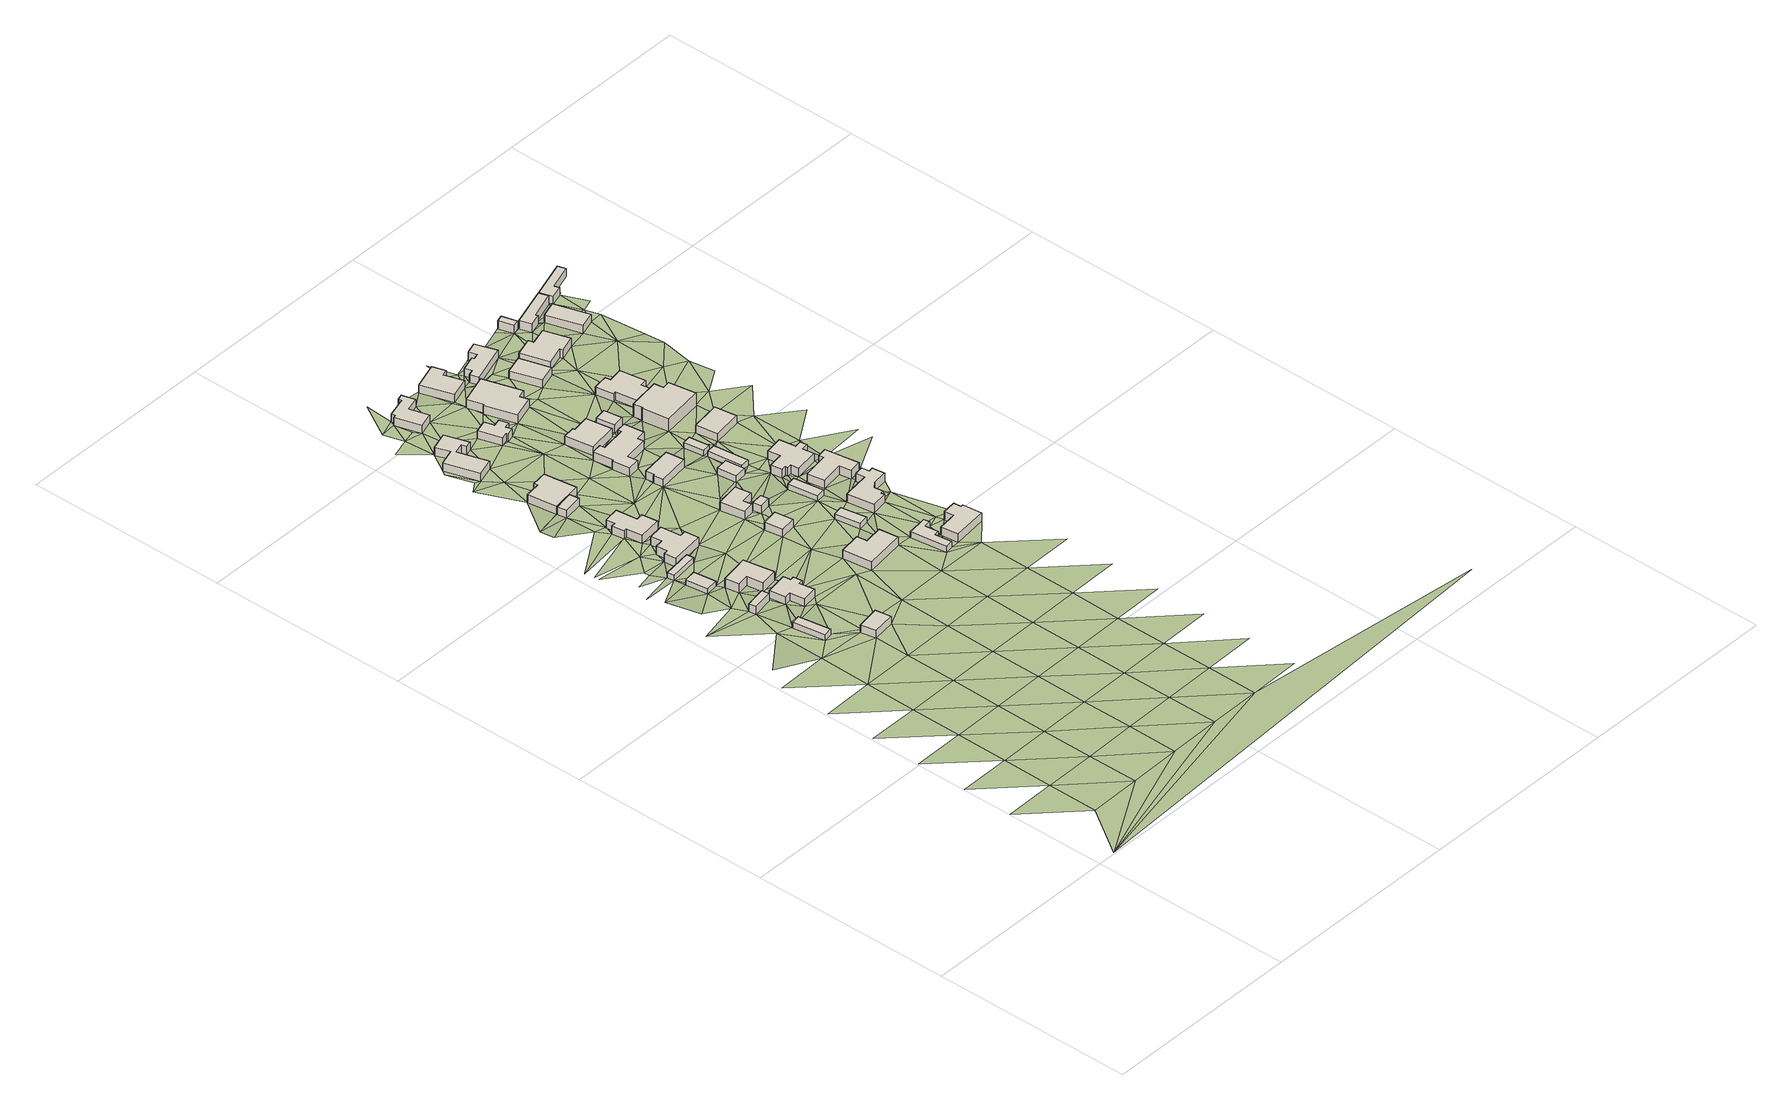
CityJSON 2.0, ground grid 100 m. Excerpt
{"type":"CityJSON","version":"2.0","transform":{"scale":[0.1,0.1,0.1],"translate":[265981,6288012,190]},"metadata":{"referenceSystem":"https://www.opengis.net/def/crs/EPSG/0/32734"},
"CityObjects":{
"building1":{"type":"Building","attributes":{"address":"21 Lavender Crescent Mamre 7347 Cape Town","building":"cabin","building:levels":"1","building_height":2.8,"roof_height":195.83,"ground_height":193.03,"plus_code":"4FRWFFHJ+W7M"},"geometry":[{"type":"Solid","lod":"1","boundaries":[[[[0,1,2,3]],[[1,4,5,2]],[[4,6,7,5]],[[6,0,3,7]],[[3,2,5,7]],[[6,4,1,0]]]]}]},
"building2":{"type":"Building","attributes":{"address":"Lavender Crescent Mamre 7347 Cape Town","building":"garage","building:levels":"1","building_height":4.1,"roof_height":197.37,"ground_height":193.27,"plus_code":"4FRWFFJJ+27F"},"geometry":[{"type":"Solid","lod":"1","boundaries":[[[[8,9,10,11]],[[9,12,13,10]],[[12,14,15,13]],[[14,8,11,15]],[[11,10,13,15]],[[14,12,9,8]]]]}]},
"building3":{"type":"Building","attributes":{"address":"27 Lavender Crescent Mamre 7347 Cape Town","building":"cabin","building:levels":"1","building_height":2.8,"roof_height":196.45,"ground_height":193.65,"plus_code":"4FRWFFJJ+46H"},"geometry":[{"type":"Solid","lod":"1","boundaries":[[[[16,17,18,19]],[[17,20,21,18]],[[20,22,23,21]],[[22,16,19,23]],[[19,18,21,23]],[[22,20,17,16]]]]}]},
"building4":{"type":"Building","attributes":{"address":"19 Lavender Crescent Mamre 7347 Cape Town","building":"house","building:levels":"1","building_height":4.1,"roof_height":197.36,"ground_height":193.26,"plus_code":"4FRWFFHJ+V96"},"geometry":[{"type":"Solid","lod":"1","boundaries":[[[[24,25,26,27]],[[25,28,29,26]],[[28,30,31,29]],[[30,24,27,31]],[[27,26,29,31]],[[30,28,25,24]]]]}]},
"building5":{"type":"Building","attributes":{"address":"Lavender Crescent Mamre 7347 Cape Town","building":"cabin","building:levels":"1","building_height":2.8,"roof_height":196.45,"ground_height":193.65,"plus_code":"4FRWFFJJ+57C"},"geometry":[{"type":"Solid","lod":"1","boundaries":[[[[32,33,34,35]],[[33,36,37,34]],[[36,38,39,37]],[[38,32,35,39]],[[35,34,37,39]],[[38,36,33,32]]]]}]},
"building6":{"type":"Building","attributes":{"address":"23 Lavender Crescent Mamre 7347 Cape Town","building":"house","building:levels":"1","building_height":4.1,"roof_height":197.77,"ground_height":193.67,"plus_code":"4FRWFFJJ+283"},"geometry":[{"type":"Solid","lod":"1","boundaries":[[[[40,41,42,43]],[[41,44,45,42]],[[44,46,47,45]],[[46,48,49,47]],[[48,50,51,49]],[[50,52,53,51]],[[52,54,55,53]],[[54,56,57,55]],[[56,58,59,57]],[[58,40,43,59]],[[43,42,45,47,49,51,53,55,57,59]],[[58,56,54,52,50,48,46,44,41,40]]]]}]},
"building7":{"type":"Building","attributes":{"address":"25 Lavender Crescent Mamre 7347 Cape Town","building":"house","building:levels":"1","building_height":4.1,"roof_height":198.07,"ground_height":193.97,"plus_code":"4FRWFFJJ+38J"},"geometry":[{"type":"Solid","lod":"1","boundaries":[[[[60,61,62,63]],[[61,64,65,62]],[[64,66,67,65]],[[66,68,69,67]],[[68,70,71,69]],[[70,60,63,71]],[[63,62,65,67,69,71]],[[70,68,66,64,61,60]]]]}]},
"building8":{"type":"Building","attributes":{"address":"29 Lavender Crescent Mamre 7347 Cape Town","building":"house","building:levels":"1","building_height":4.1,"roof_height":198.24,"ground_height":194.14,"plus_code":"4FRWFFJJ+67H"},"geometry":[{"type":"Solid","lod":"1","boundaries":[[[[72,73,74,75]],[[73,76,77,74]],[[76,78,79,77]],[[78,80,81,79]],[[80,82,83,81]],[[82,84,85,83]],[[84,86,87,85]],[[86,88,89,87]],[[88,90,91,89]],[[90,72,75,91]],[[75,74,77,79,81,83,85,87,89,91]],[[90,88,86,84,82,80,78,76,73,72]]]]}]},
"building9":{"type":"Building","attributes":{"address":"31 Lavender Crescent Mamre 7347 Cape Town","building":"house","building:levels":"1","building_height":4.1,"roof_height":198.45,"ground_height":194.35,"plus_code":"4FRWFFJJ+77W"},"geometry":[{"type":"Solid","lod":"1","boundaries":[[[[92,93,94,95]],[[93,96,97,94]],[[96,98,99,97]],[[98,100,101,99]],[[100,102,103,101]],[[102,104,105,103]],[[104,106,107,105]],[[106,108,109,107]],[[108,110,111,109]],[[110,92,95,111]],[[95,94,97,99,101,103,105,107,109,111]],[[110,108,106,104,102,100,98,96,93,92]]]]}]},
"building10":{"type":"Building","attributes":{"address":"Lavender Crescent Mamre 7347 Cape Town","building":"yes","building:levels":"1","building_height":4.1,"roof_height":198.56,"ground_height":194.46,"plus_code":"4FRWFFJJ+97R"},"geometry":[{"type":"Solid","lod":"1","boundaries":[[[[112,113,114,115]],[[113,116,117,114]],[[116,118,119,117]],[[118,112,115,119]],[[115,114,117,119]],[[118,116,113,112]]]]}]},
"building11":{"type":"Building","attributes":{"address":"35 Lavender Crescent Mamre 7347 Cape Town","building":"house","building:levels":"1","building_height":4.1,"roof_height":198.56,"ground_height":194.46,"plus_code":"4FRWFFJJ+C7M"},"geometry":[{"type":"Solid","lod":"1","boundaries":[[[[120,121,122,123]],[[121,124,125,122]],[[124,126,127,125]],[[126,128,129,127]],[[128,130,131,129]],[[130,120,123,131]],[[123,122,125,127,129,131]],[[130,128,126,124,121,120]]]]}]},
"building12":{"type":"Building","attributes":{"address":"16 Erica Street Mamre 7347 Cape Town","building":"house","building:levels":"1","building_height":4.1,"roof_height":198.77,"ground_height":194.67,"plus_code":"4FRWFFJJ+H6G"},"geometry":[{"type":"Solid","lod":"1","boundaries":[[[[132,133,134,135]],[[133,136,137,134]],[[136,138,139,137]],[[138,140,141,139]],[[140,142,143,141]],[[142,144,145,143]],[[144,146,147,145]],[[146,148,149,147]],[[148,150,151,149]],[[150,132,135,151]],[[135,134,137,139,141,143,145,147,149,151]],[[150,148,146,144,142,140,138,136,133,132]]]]}]},
"building13":{"type":"Building","attributes":{"address":"26 Lavender Crescent Mamre 7347 Cape Town","building":"yes","building:levels":"1","building_height":4.1,"roof_height":199.03,"ground_height":194.93,"plus_code":"4FRWFFJJ+4FC"},"geometry":[{"type":"Solid","lod":"1","boundaries":[[[[152,153,154,155]],[[153,156,157,154]],[[156,158,159,157]],[[158,152,155,159]],[[155,154,157,159]],[[158,156,153,152]]]]}]},
"building14":{"type":"Building","attributes":{"address":"22 Lavender Crescent Mamre 7347 Cape Town","building":"house","building:levels":"1","building_height":4.1,"roof_height":198.68,"ground_height":194.58,"plus_code":"4FRWFFHJ+XGC"},"geometry":[{"type":"Solid","lod":"1","boundaries":[[[[160,161,162,163]],[[161,164,165,162]],[[164,166,167,165]],[[166,168,169,167]],[[168,170,171,169]],[[170,160,163,171]],[[163,162,165,167,169,171]],[[170,168,166,164,161,160]]]]}]},
"building15":{"type":"Building","attributes":{"address":"45 Khorhamer Street Mamre 7347 Cape Town","building":"house","building:levels":"1","building_height":4.1,"roof_height":199.03,"ground_height":194.93,"plus_code":"4FRWFFJJ+P73"},"geometry":[{"type":"Solid","lod":"1","boundaries":[[[[172,173,174,175]],[[173,176,177,174]],[[176,178,179,177]],[[178,180,181,179]],[[180,182,183,181]],[[182,184,185,183]],[[184,186,187,185]],[[186,188,189,187]],[[188,190,191,189]],[[190,172,175,191]],[[175,174,177,179,181,183,185,187,189,191]],[[190,188,186,184,182,180,178,176,173,172]]]]}]},
"building16":{"type":"Building","attributes":{"address":"28 Lavender Crescent Mamre 7347 Cape Town","building":"house","building:levels":"1","building_height":4.1,"roof_height":199.2,"ground_height":195.1,"plus_code":"4FRWFFJJ+6F2"},"geometry":[{"type":"Solid","lod":"1","boundaries":[[[[192,193,194,195]],[[193,196,197,194]],[[196,198,199,197]],[[198,200,201,199]],[[200,202,203,201]],[[202,192,195,203]],[[195,194,197,199,201,203]],[[202,200,198,196,193,192]]]]}]},
"building17":{"type":"Building","attributes":{"address":"14 Erica Street Mamre 7347 Cape Town","building":"house","building:levels":"1","building_height":4.1,"roof_height":199.12,"ground_height":195.02,"plus_code":"4FRWFFJJ+H8X"},"geometry":[{"type":"Solid","lod":"1","boundaries":[[[[204,205,206,207]],[[205,208,209,206]],[[208,210,211,209]],[[210,212,213,211]],[[212,214,215,213]],[[214,216,217,215]],[[216,218,219,217]],[[218,220,221,219]],[[220,222,223,221]],[[222,204,207,223]],[[207,206,209,211,213,215,217,219,221,223]],[[222,220,218,216,214,212,210,208,205,204]]]]}]},
"building18":{"type":"Building","attributes":{"address":"Lavender Crescent Mamre 7347 Cape Town","building":"garage","building:levels":"1","building_height":4.1,"roof_height":199.03,"ground_height":194.93,"plus_code":"4FRWFFJJ+5FG"},"geometry":[{"type":"Solid","lod":"1","boundaries":[[[[224,225,226,227]],[[225,228,229,226]],[[228,230,231,229]],[[230,224,227,231]],[[227,226,229,231]],[[230,228,225,224]]]]}]},
"building19":{"type":"Building","attributes":{"address":"32 Lavender Crescent Mamre 7347 Cape Town","building":"house","building:levels":"1","building_height":4.1,"roof_height":199.18,"ground_height":195.08,"plus_code":"4FRWFFJJ+8CX"},"geometry":[{"type":"Solid","lod":"1","boundaries":[[[[232,233,234,235]],[[233,236,237,234]],[[236,238,239,237]],[[238,240,241,239]],[[240,242,243,241]],[[242,232,235,243]],[[235,234,237,239,241,243]],[[242,240,238,236,233,232]]]]}]},
"building20":{"type":"Building","attributes":{"building":"cabin","building:levels":"1","building_height":2.8,"roof_height":197.84,"ground_height":195.04,"plus_code":"4FRWFFJJ+3H2"},"geometry":[{"type":"Solid","lod":"1","boundaries":[[[[244,245,246,247]],[[245,248,249,246]],[[248,250,251,249]],[[250,244,247,251]],[[247,246,249,251]],[[250,248,245,244]]]]}]},
"building21":{"type":"Building","attributes":{"address":"34 Lavender Crescent Mamre 7347 Cape Town","building":"house","building:levels":"1","building_height":4.1,"roof_height":199.19,"ground_height":195.09,"plus_code":"4FRWFFJJ+CC9"},"geometry":[{"type":"Solid","lod":"1","boundaries":[[[[252,253,254,255]],[[253,256,257,254]],[[256,258,259,257]],[[258,260,261,259]],[[260,262,263,261]],[[262,264,265,263]],[[264,266,267,265]],[[266,268,269,267]],[[268,270,271,269]],[[270,272,273,271]],[[272,274,275,273]],[[274,276,277,275]],[[276,278,279,277]],[[278,252,255,279]],[[255,254,257,259,261,263,265,267,269,271,273,275,277,279]],[[278,276,274,272,270,268,266,264,262,260,258,256,253,252]]]]}]},
"building22":{"type":"Building","attributes":{"building":"cabin","building:levels":"1","building_height":2.8,"roof_height":197.38,"ground_height":194.58,"plus_code":"4FRWFFHJ+WJJ"},"geometry":[{"type":"Solid","lod":"1","boundaries":[[[[280,281,282,283]],[[281,284,285,282]],[[284,286,287,285]],[[286,288,289,287]],[[288,290,291,289]],[[290,292,293,291]],[[292,294,295,293]],[[294,280,283,295]],[[283,282,285,287,289,291,293,295]],[[294,292,290,288,286,284,281,280]]]]}]},
"building23":{"type":"Building","attributes":{"address":"7 Erica Street Mamre 7347 Cape Town","building":"house","building:levels":"1","building_height":4.1,"roof_height":199.28,"ground_height":195.18,"plus_code":"4FRWFFJJ+FCG"},"geometry":[{"type":"Solid","lod":"1","boundaries":[[[[296,297,298,299]],[[297,300,301,298]],[[300,302,303,301]],[[302,304,305,303]],[[304,306,307,305]],[[306,296,299,307]],[[299,298,301,303,305,307]],[[306,304,302,300,297,296]]]]}]},
"building24":{"type":"Building","attributes":{"building":"cabin","building:levels":"1","building_height":2.8,"roof_height":198.63,"ground_height":195.83,"plus_code":"4FRWFFJJ+7G7"},"geometry":[{"type":"Solid","lod":"1","boundaries":[[[[308,309,310,311]],[[309,312,313,310]],[[312,314,315,313]],[[314,308,311,315]],[[311,310,313,315]],[[314,312,309,308]]]]}]},
"building25":{"type":"Building","attributes":{"address":"43 Khorhamer Street Mamre 7347 Cape Town","building":"house","building:levels":"1","building_height":4.1,"roof_height":199.42,"ground_height":195.32,"plus_code":"4FRWFFJJ+P98"},"geometry":[{"type":"Solid","lod":"1","boundaries":[[[[316,317,318,319]],[[317,320,321,318]],[[320,322,323,321]],[[322,324,325,323]],[[324,326,327,325]],[[326,316,319,327]],[[319,318,321,323,325,327]],[[326,324,322,320,317,316]]]]}]},
"building26":{"type":"Building","attributes":{"building":"cabin","building:levels":"1","building_height":2.8,"roof_height":198.3,"ground_height":195.5,"plus_code":"4FRWFFJJ+4HV"},"geometry":[{"type":"Solid","lod":"1","boundaries":[[[[328,329,330,331]],[[329,332,333,330]],[[332,334,335,333]],[[334,328,331,335]],[[331,330,333,335]],[[334,332,329,328]]]]}]},
"building27":{"type":"Building","attributes":{"address":"Erica Street Mamre 7347 Cape Town","building":"house","building:levels":"1","building_height":4.1,"roof_height":199.52,"ground_height":195.42,"plus_code":"4FRWFFJJ+JCC"},"geometry":[{"type":"Solid","lod":"1","boundaries":[[[[336,337,338,339]],[[337,340,341,338]],[[340,342,343,341]],[[342,344,345,343]],[[344,346,347,345]],[[346,348,349,347]],[[348,350,351,349]],[[350,336,339,351]],[[339,338,341,343,345,347,349,351]],[[350,348,346,344,342,340,337,336]]]]}]},
"building28":{"type":"Building","attributes":{"building":"cabin","building:levels":"1","building_height":2.8,"roof_height":198.48,"ground_height":195.68,"plus_code":"4FRWFFJJ+7GQ"},"geometry":[{"type":"Solid","lod":"1","boundaries":[[[[352,353,354,355]],[[353,356,357,354]],[[356,358,359,357]],[[358,352,355,359]],[[355,354,357,359]],[[358,356,353,352]]]]}]},
"building29":{"type":"Building","attributes":{"address":"18 Lavender Crescent Mamre 7347 Cape Town","building":"house","building:levels":"1","building_height":4.1,"roof_height":198.9,"ground_height":194.8,"plus_code":"4FRWFFHJ+WM7"},"geometry":[{"type":"Solid","lod":"1","boundaries":[[[[360,361,362,363]],[[361,364,365,362]],[[364,366,367,365]],[[366,368,369,367]],[[368,370,371,369]],[[370,372,373,371]],[[372,374,375,373]],[[374,360,363,375]],[[363,362,365,367,369,371,373,375]],[[374,372,370,368,366,364,361,360]]]]}]},
"building30":{"type":"Building","attributes":{"building":"cabin","building:levels":"1","building_height":2.8,"roof_height":198.48,"ground_height":195.68,"plus_code":"4FRWFFJJ+8GP"},"geometry":[{"type":"Solid","lod":"1","boundaries":[[[[376,377,378,379]],[[377,380,381,378]],[[380,382,383,381]],[[382,376,379,383]],[[379,378,381,383]],[[382,380,377,376]]]]}]},
"building31":{"type":"Building","attributes":{"address":"Mamre 7347 Cape Town","building":"garage","building:levels":"1","building_height":4.1,"roof_height":199.28,"ground_height":195.18,"plus_code":"4FRWFFJJ+FFH"},"geometry":[{"type":"Solid","lod":"1","boundaries":[[[[384,385,386,387]],[[385,388,389,386]],[[388,390,391,389]],[[390,384,387,391]],[[387,386,389,391]],[[390,388,385,384]]]]}]},
"building32":{"type":"Building","attributes":{"address":"14 Lavender Crescent Mamre 7347 Cape Town","building":"house","building:levels":"1","building_height":4.1,"roof_height":199.26,"ground_height":195.16,"plus_code":"4FRWFFJJ+3JG"},"geometry":[{"type":"Solid","lod":"1","boundaries":[[[[392,393,394,395]],[[393,396,397,394]],[[396,398,399,397]],[[398,400,401,399]],[[400,402,403,401]],[[402,404,405,403]],[[404,406,407,405]],[[406,408,409,407]],[[408,410,411,409]],[[410,412,413,411]],[[412,414,415,413]],[[414,416,417,415]],[[416,392,395,417]],[[395,394,397,399,401,403,405,407,409,411,413,415,417]],[[416,414,412,410,408,406,404,402,400,398,396,393,392]]]]}]},
"building33":{"type":"Building","attributes":{"address":"10 Lavender Crescent Mamre 7347 Cape Town","building":"house","building:levels":"1","building_height":4.1,"roof_height":199.93,"ground_height":195.83,"plus_code":"4FRWFFJJ+6J6"},"geometry":[{"type":"Solid","lod":"1","boundaries":[[[[418,419,420,421]],[[419,422,423,420]],[[422,424,425,423]],[[424,426,427,425]],[[426,428,429,427]],[[428,430,431,429]],[[430,432,433,431]],[[432,434,435,433]],[[434,436,437,435]],[[436,438,439,437]],[[438,440,441,439]],[[440,442,443,441]],[[442,444,445,443]],[[444,418,421,445]],[[421,420,423,425,427,429,431,433,435,437,439,441,443,445]],[[444,442,440,438,436,434,432,430,428,426,424,422,419,418]]]]}]},
"building34":{"type":"Building","attributes":{"address":"12 Lavender Crescent Mamre 7347 Cape Town","building":"house","building:levels":"1","building_height":4.1,"roof_height":199.89,"ground_height":195.79,"plus_code":"4FRWFFJJ+4JW"},"geometry":[{"type":"Solid","lod":"1","boundaries":[[[[446,447,448,449]],[[447,450,451,448]],[[450,452,453,451]],[[452,454,455,453]],[[454,456,457,455]],[[456,458,459,457]],[[458,460,461,459]],[[460,446,449,461]],[[449,448,451,453,455,457,459,461]],[[460,458,456,454,452,450,447,446]]]]}]},
"building35":{"type":"Building","attributes":{"address":"Khorhamer Street Mamre 7347 Cape Town","building":"yes","building:levels":"1","building_height":4.1,"roof_height":199.83,"ground_height":195.73,"plus_code":"4FRWFFJJ+PF7"},"geometry":[{"type":"Solid","lod":"1","boundaries":[[[[462,463,464,465]],[[463,466,467,464]],[[466,468,469,467]],[[468,470,471,469]],[[470,472,473,471]],[[472,474,475,473]],[[474,476,477,475]],[[476,478,479,477]],[[478,480,481,479]],[[480,462,465,481]],[[465,464,467,469,471,473,475,477,479,481]],[[480,478,476,474,472,470,468,466,463,462]]]]}]},
"building36":{"type":"Building","attributes":{"address":"10 Erica Street Mamre 7347 Cape Town","building":"house","building:levels":"1","building_height":4.1,"roof_height":199.52,"ground_height":195.42,"plus_code":"4FRWFFJJ+JGR"},"geometry":[{"type":"Solid","lod":"1","boundaries":[[[[482,483,484,485]],[[483,486,487,484]],[[486,488,489,487]],[[488,482,485,489]],[[485,484,487,489]],[[488,486,483,482]]]]}]},
"building37":{"type":"Building","attributes":{"building":"house","building:levels":"1","building_height":4.1,"roof_height":199.78,"ground_height":195.68,"plus_code":"4FRWFFJJ+8JR"},"geometry":[{"type":"Solid","lod":"1","boundaries":[[[[490,491,492,493]],[[491,494,495,492]],[[494,496,497,495]],[[496,490,493,497]],[[493,492,495,497]],[[496,494,491,490]]]]}]},
"building38":{"type":"Building","attributes":{"address":"Lavender Crescent Mamre 7347 Cape Town","building":"house","building:levels":"2","building_height":6.9,"roof_height":202.45,"ground_height":195.55,"plus_code":"4FRWFFJJ+CHG"},"geometry":[{"type":"Solid","lod":"1","boundaries":[[[[498,499,500,501]],[[499,502,503,500]],[[502,504,505,503]],[[504,506,507,505]],[[506,508,509,507]],[[508,510,511,509]],[[510,512,513,511]],[[512,498,501,513]],[[501,500,503,505,507,509,511,513]],[[512,510,508,506,504,502,499,498]]]]}]},
"building39":{"type":"Building","attributes":{"building":"house","building:levels":"2","building_height":6.9,"roof_height":202.45,"ground_height":195.55,"plus_code":"4FRWFFJJ+CHG"},"geometry":[{"type":"Solid","lod":"1","boundaries":[[[[498,499,500,501]],[[499,502,503,500]],[[502,504,505,503]],[[504,506,507,505]],[[506,508,509,507]],[[508,510,511,509]],[[510,512,513,511]],[[512,498,501,513]],[[501,500,503,505,507,509,511,513]],[[512,510,508,506,504,502,499,498]]]]}]},
"building40":{"type":"Building","attributes":{"address":"2 Lavender Crescent Mamre 7347 Cape Town","building":"house","building:levels":"1","building_height":4.1,"roof_height":199.75,"ground_height":195.65,"plus_code":"4FRWFFJJ+FHW"},"geometry":[{"type":"Solid","lod":"1","boundaries":[[[[514,515,516,517]],[[515,518,519,516]],[[518,520,521,519]],[[520,522,523,521]],[[522,524,525,523]],[[524,526,527,525]],[[526,528,529,527]],[[528,530,531,529]],[[530,532,533,531]],[[532,514,517,533]],[[517,516,519,521,523,525,527,529,531,533]],[[532,530,528,526,524,522,520,518,515,514]]]]}]},
"building41":{"type":"Building","attributes":{"address":"8 Erica Street Mamre 7347 Cape Town","building":"house","building:levels":"1","building_height":4.1,"roof_height":200.37,"ground_height":196.27,"plus_code":"4FRWFFJJ+MH3"},"geometry":[{"type":"Solid","lod":"1","boundaries":[[[[534,535,536,537]],[[535,538,539,536]],[[538,540,541,539]],[[540,542,543,541]],[[542,544,545,543]],[[544,546,547,545]],[[546,548,549,547]],[[548,534,537,549]],[[537,536,539,541,543,545,547,549]],[[548,546,544,542,540,538,535,534]]]]}]},
"building42":{"type":"Building","attributes":{"address":"Mamre 7347 Cape Town","building":"yes","building:levels":"1","building_height":4.1,"roof_height":200.6,"ground_height":196.5,"plus_code":"4FRWFFJJ+PHP"},"geometry":[{"type":"Solid","lod":"1","boundaries":[[[[550,551,552,553]],[[551,554,555,552]],[[554,556,557,555]],[[556,550,553,557]],[[553,552,555,557]],[[556,554,551,550]]]]}]},
"building43":{"type":"Building","attributes":{"address":"Erica Street Mamre 7347 Cape Town","building":"yes","building:levels":"1","building_height":4.1,"roof_height":200.88,"ground_height":196.78,"plus_code":"4FRWFFJJ+PJH"},"geometry":[{"type":"Solid","lod":"1","boundaries":[[[[558,559,560,561]],[[559,562,563,560]],[[562,564,565,563]],[[564,566,567,565]],[[566,568,569,567]],[[568,558,561,569]],[[561,560,563,565,567,569]],[[568,566,564,562,559,558]]]]}]},
"building44":{"type":"Building","attributes":{"address":"6 Erica Street Mamre 7347 Cape Town","building":"house","building:levels":"1","building_height":4.1,"roof_height":200.88,"ground_height":196.78,"plus_code":"4FRWFFJJ+MMF"},"geometry":[{"type":"Solid","lod":"1","boundaries":[[[[570,571,572,573]],[[571,574,575,572]],[[574,576,577,575]],[[576,570,573,577]],[[573,572,575,577]],[[576,574,571,570]]]]}]},
"building45":{"type":"Building","attributes":{"address":"Erica Street Mamre 7347 Cape Town","building":"yes","building:levels":"1","building_height":4.1,"roof_height":201.03,"ground_height":196.93,"plus_code":"4FRWFFJJ+PPR"},"geometry":[{"type":"Solid","lod":"1","boundaries":[[[[578,579,580,581]],[[579,582,583,580]],[[582,584,585,583]],[[584,586,587,585]],[[586,588,589,587]],[[588,578,581,589]],[[581,580,583,585,587,589]],[[588,586,584,582,579,578]]]]}]},
"terrain1":{"type":"TINRelief","geometry":[{"type":"CompositeSurface","lod":"1","boundaries":[[[590,591,592]],[[592,593,594]],[[595,596,590]],[[590,592,594]],[[597,598,595]],[[593,599,594]],[[600,595,590]],[[601,602,597]],[[600,590,594]],[[603,597,595]],[[604,605,601]],[[603,595,600]],[[601,597,606]],[[593,607,599]],[[608,604,609]],[[600,594,599]],[[603,606,597]],[[610,604,601]],[[609,611,612]],[[600,613,603]],[[606,610,601]],[[600,599,613]],[[30,609,604]],[[614,611,8]],[[606,603,615]],[[593,616,607]],[[0,611,609]],[[604,610,617]],[[618,614,14]],[[614,8,14]],[[615,603,613]],[[617,30,604]],[[619,620,22]],[[611,0,621]],[[0,609,28]],[[611,621,8]],[[606,622,610]],[[22,620,618]],[[28,609,30]],[[613,599,607]],[[22,20,619]],[[622,606,615]],[[623,38,36]],[[619,20,38]],[[28,624,0]],[[36,625,626]],[[54,8,621]],[[618,14,66]],[[54,621,627]],[[628,629,630]],[[22,618,64]],[[617,610,631]],[[28,632,624]],[[38,20,633]],[[627,624,634]],[[618,66,64]],[[54,635,8]],[[14,636,66]],[[613,637,615]],[[20,17,633]],[[633,17,38]],[[64,16,22]],[[631,610,622]],[[625,638,628]],[[24,30,617]],[[58,54,627]],[[624,632,634]],[[625,36,638]],[[639,640,629]],[[637,613,607]],[[634,58,627]],[[54,641,635]],[[636,635,641]],[[632,28,25]],[[638,629,628]],[[636,642,66]],[[36,84,638]],[[58,56,54]],[[642,636,641]],[[32,38,17]],[[643,644,645]],[[645,639,643]],[[646,66,642]],[[84,36,33]],[[632,25,634]],[[622,615,647]],[[648,24,617]],[[649,16,64]],[[631,648,617]],[[650,629,638]],[[651,652,113]],[[58,634,40]],[[653,642,641]],[[654,17,16]],[[638,655,650]],[[637,647,615]],[[629,650,656]],[[644,113,652]],[[629,110,639]],[[110,629,656]],[[657,642,653]],[[112,651,113]],[[654,32,17]],[[112,130,651]],[[41,40,44]],[[651,130,128]],[[650,658,656]],[[622,659,631]],[[16,649,654]],[[84,33,660]],[[661,662,653]],[[110,663,639]],[[25,24,664]],[[644,643,665]],[[657,653,662]],[[113,644,665]],[[33,32,660]],[[637,607,616]],[[643,666,665]],[[667,634,25]],[[647,659,622]],[[648,664,24]],[[634,667,40]],[[656,668,110]],[[660,32,654]],[[44,40,667]],[[116,113,665]],[[118,130,112]],[[669,140,670]],[[648,631,671]],[[128,672,669]],[[110,668,673]],[[25,664,667]],[[670,140,674]],[[672,140,669]],[[668,675,676]],[[677,116,665]],[[140,678,674]],[[679,647,637]],[[680,662,44]],[[680,657,662]],[[659,671,631]],[[126,124,128]],[[672,128,124]],[[657,158,649]],[[677,681,682]],[[683,130,118]],[[676,684,668]],[[676,660,684]],[[668,684,673]],[[637,616,679]],[[616,593,685]],[[654,649,156]],[[664,648,686]],[[672,142,140]],[[683,118,116]],[[168,44,667]],[[678,687,688]],[[116,677,689]],[[124,690,672]],[[677,682,689]],[[659,647,691]],[[654,196,660]],[[688,692,693]],[[686,648,671]],[[680,44,168]],[[667,664,170]],[[683,116,689]],[[158,657,680]],[[694,684,660]],[[647,679,691]],[[158,156,649]],[[695,142,696]],[[682,673,240]],[[240,673,684]],[[697,695,696]],[[170,168,667]],[[692,688,184]],[[654,156,196]],[[690,683,698]],[[699,170,664]],[[700,142,672]],[[142,701,696]],[[702,692,182]],[[659,703,671]],[[690,700,672]],[[683,689,698]],[[240,689,682]],[[686,699,664]],[[184,688,704]],[[694,660,196]],[[692,184,705]],[[692,705,182]],[[616,706,679]],[[182,178,702]],[[659,691,703]],[[701,142,212]],[[705,184,182]],[[240,684,694]],[[702,178,707]],[[680,168,708]],[[690,698,700]],[[680,152,158]],[[210,704,701]],[[178,182,180]],[[142,700,212]],[[252,698,689]],[[186,184,704]],[[686,671,709]],[[710,196,156]],[[212,210,701]],[[689,240,238]],[[710,156,153]],[[691,679,711]],[[238,233,689]],[[689,233,252]],[[712,170,699]],[[703,709,671]],[[196,710,230]],[[704,210,208]],[[186,704,208]],[[230,198,196]],[[710,153,230]],[[248,152,680]],[[698,252,278]],[[680,708,248]],[[700,698,274]],[[713,240,694]],[[700,216,212]],[[214,212,216]],[[178,714,715]],[[274,698,278]],[[716,198,228]],[[717,699,686]],[[228,198,230]],[[236,233,238]],[[718,719,708]],[[186,720,188]],[[216,700,218]],[[721,713,694]],[[230,153,224]],[[228,722,716]],[[723,703,691]],[[276,274,278]],[[233,724,252]],[[709,717,686]],[[284,712,699]],[[700,274,302]],[[218,700,302]],[[719,250,708]],[[328,153,152]],[[228,225,722]],[[205,725,208]],[[222,220,218]],[[250,248,708]],[[186,208,726]],[[309,240,713]],[[725,205,204]],[[725,204,208]],[[727,720,186]],[[302,274,728]],[[728,274,729]],[[153,328,224]],[[721,730,713]],[[152,248,328]],[[204,342,208]],[[719,712,731]],[[724,233,232]],[[344,222,218]],[[732,733,720]],[[302,344,218]],[[186,726,727]],[[284,731,712]],[[699,734,284]],[[250,719,244]],[[204,222,344]],[[730,721,722]],[[709,703,735]],[[726,208,342]],[[242,240,309]],[[224,334,225]],[[717,734,699]],[[713,730,309]],[[736,724,737]],[[204,344,342]],[[720,727,732]],[[302,738,344]],[[729,739,728]],[[722,225,740]],[[731,400,719]],[[729,741,742]],[[244,719,400]],[[328,248,245]],[[340,726,342]],[[328,334,224]],[[737,724,232]],[[320,727,726]],[[320,732,727]],[[734,743,284]],[[744,743,745]],[[730,722,740]],[[244,400,245]],[[743,374,746]],[[746,745,743]],[[717,709,747]],[[374,743,734]],[[740,225,334]],[[742,741,748]],[[729,742,739]],[[738,749,750]],[[344,738,751]],[[245,398,328]],[[726,322,320]],[[752,745,746]],[[400,731,753]],[[242,309,352]],[[245,400,398]],[[242,380,232]],[[752,746,754]],[[328,398,329]],[[738,750,755]],[[756,730,740]],[[737,232,380]],[[738,755,751]],[[352,309,757]],[[758,737,759]],[[242,352,382]],[[757,756,760]],[[380,242,382]],[[388,739,742]],[[761,334,332]],[[322,726,762]],[[746,763,754]],[[456,329,398]],[[760,352,757]],[[760,756,764]],[[765,750,739]],[[740,334,761]],[[400,753,766]],[[765,739,388]],[[755,750,765]],[[767,753,754]],[[329,454,332]],[[768,388,742]],[[374,734,360]],[[740,769,756]],[[734,717,770]],[[756,769,764]],[[456,454,329]],[[763,746,771]],[[761,332,772]],[[737,506,759]],[[773,324,322]],[[767,754,763]],[[382,352,376]],[[751,774,775]],[[753,767,766]],[[755,776,751]],[[380,506,737]],[[454,438,332]],[[772,332,438]],[[777,761,772]],[[755,765,778]],[[388,768,779]],[[358,376,352]],[[480,322,762]],[[478,322,480]],[[456,398,780]],[[774,751,776]],[[781,772,438]],[[773,322,782]],[[783,769,740]],[[478,474,322]],[[764,769,783]],[[759,504,768]],[[784,766,785]],[[782,322,474]],[[506,380,377]],[[358,786,376]],[[773,782,787]],[[768,504,779]],[[764,494,358]],[[767,788,766]],[[763,789,767]],[[786,377,376]],[[783,740,790]],[[476,474,478]],[[398,791,792]],[[785,766,788]],[[506,504,759]],[[780,398,792]],[[793,438,454]],[[785,788,794]],[[480,762,795]],[[494,764,783]],[[774,796,762]],[[779,797,778]],[[515,776,755]],[[778,515,755]],[[786,358,494]],[[488,774,776]],[[456,780,798]],[[789,788,767]],[[799,794,788]],[[377,786,491]],[[491,506,377]],[[797,779,504]],[[472,782,474]],[[762,796,795]],[[800,801,789]],[[491,786,494]],[[796,774,488]],[[797,504,502]],[[802,438,793]],[[438,802,803]],[[518,778,797]],[[788,804,799]],[[783,805,494]],[[776,515,488]],[[806,780,792]],[[807,782,472]],[[795,462,480]],[[515,778,518]],[[808,780,806]],[[518,797,522]],[[472,470,468]],[[806,809,810]],[[811,795,796]],[[468,807,472]],[[491,812,506]],[[803,802,813]],[[808,806,810]],[[803,814,815]],[[807,468,816]],[[522,520,518]],[[817,494,805]],[[805,818,819]],[[803,813,814]],[[488,515,820]],[[797,821,522]],[[462,795,811]],[[805,819,822]],[[814,813,822]],[[819,814,822]],[[823,812,491]],[[824,820,515]],[[811,820,542]],[[522,821,524]],[[462,811,825]],[[825,811,542]],[[824,515,514]],[[826,827,462]],[[822,828,805]],[[828,817,805]],[[813,808,829]],[[824,542,820]],[[825,830,462]],[[532,530,514]],[[817,828,823]],[[512,831,821]],[[524,821,528]],[[526,524,528]],[[822,813,832]],[[824,514,530]],[[821,831,528]],[[542,824,546]],[[826,462,550]],[[546,544,542]],[[812,823,833]],[[831,812,833]],[[550,462,830]],[[834,828,822]],[[830,835,836]],[[837,826,550]],[[548,546,824]],[[838,528,831]],[[823,828,839]],[[530,528,838]],[[830,836,550]],[[836,835,840]],[[839,833,823]],[[824,530,841]],[[837,550,842]],[[562,550,836]],[[562,836,840]],[[831,833,843]],[[824,841,548]],[[559,551,550]],[[562,559,550]],[[838,831,843]],[[530,838,841]],[[551,559,844]],[[548,574,840]],[[562,840,571]],[[845,843,833]],[[571,564,562]],[[571,840,574]],[[548,841,574]],[[566,564,571]],[[838,846,841]],[[838,843,846]],[[571,570,566]],[[574,841,576]],[[570,847,566]],[[846,848,841]],[[576,841,849]],[[850,570,576]],[[848,849,841]],[[578,570,850]],[[851,850,576]],[[847,570,578]],[[851,578,850]],[[847,852,853]],[[851,576,849]],[[578,852,847]],[[578,851,854]],[[851,855,854]],[[856,857,854]]]}]}
},
"vertices":[
[351,1824,27],[396,1831,27],[396,1831,58],[351,1824,58],[370,1989,27],[370,1989,58],[326,1982,27],[326,1982,58],
[290,2150,33],[392,2168,33],[392,2168,74],[290,2150,74],[386,2204,33],[386,2204,74],[284,2186,33],[284,2186,74],
[318,2397,37],[302,2507,37],[302,2507,64],[318,2397,64],[241,2498,37],[241,2498,64],[257,2388,37],[257,2388,64],
[611,1685,33],[598,1762,33],[598,1762,74],[611,1685,74],[483,1744,33],[483,1744,74],[499,1670,33],[499,1670,74],
[376,2572,37],[371,2606,37],[371,2606,64],[376,2572,64],[227,2587,37],[227,2587,64],[232,2553,37],[232,2553,64],
[534,2041,37],[522,2115,37],[522,2115,78],[534,2041,78],[544,2118,37],[544,2118,78],[537,2161,37],[537,2161,78],[518,2158,37],[518,2158,78],[512,2195,37],[512,2195,78],[403,2178,37],[403,2178,78],[416,2098,37],[416,2098,78],[447,2103,37],[447,2103,78],[458,2030,37],[458,2030,78],
[510,2242,33],[483,2392,33],[483,2392,81],[510,2242,81],[339,2366,33],[339,2366,81],[351,2297,33],[351,2297,81],[409,2307,33],[409,2307,81],[423,2227,33],[423,2227,81],
[423,2793,37],[347,2783,37],[347,2783,82],[423,2793,82],[354,2728,37],[354,2728,82],[313,2723,37],[313,2723,82],[320,2669,37],[320,2669,82],[298,2666,37],[298,2666,82],[305,2609,37],[305,2609,82],[474,2629,37],[474,2629,82],[466,2698,37],[466,2698,82],[435,2695,37],[435,2695,82],
[442,2827,41],[431,2905,41],[431,2905,84],[442,2827,84],[397,2901,41],[397,2901,84],[383,3006,41],[383,3006,84],[307,2995,41],[307,2995,84],[313,2952,41],[313,2952,84],[291,2949,41],[291,2949,84],[300,2889,41],[300,2889,84],[317,2891,41],[317,2891,84],[328,2812,41],[328,2812,84],
[237,3203,45],[245,3158,45],[245,3158,86],[237,3203,86],[340,3173,45],[340,3173,86],[333,3219,45],[333,3219,86],
[389,3229,45],[366,3389,45],[366,3389,86],[389,3229,86],[290,3379,45],[290,3379,86],[292,3360,45],[292,3360,86],[217,3350,45],[217,3350,86],[237,3205,45],[237,3205,86],
[286,3876,46],[199,3848,46],[199,3848,88],[286,3876,88],[221,3778,46],[221,3778,88],[143,3754,46],[143,3754,88],[195,3588,46],[195,3588,88],[281,3615,46],[281,3615,88],[236,3759,46],[236,3759,88],[285,3774,46],[285,3774,88],[292,3750,46],[292,3750,88],[323,3760,46],[323,3760,88],
[816,2406,49],[803,2496,49],[803,2496,90],[816,2406,90],[723,2484,49],[723,2484,90],[737,2395,49],[737,2395,90],
[1017,2002,42],[1004,2097,42],[1004,2097,87],[1017,2002,87],[914,2084,42],[914,2084,87],[907,2134,42],[907,2134,87],[799,2119,42],[799,2119,87],[819,1975,42],[819,1975,87],
[369,4181,49],[341,4171,49],[341,4171,90],[369,4181,90],[344,4156,49],[344,4156,90],[246,4128,49],[246,4128,90],[251,4110,49],[251,4110,90],[236,4105,49],[236,4105,90],[273,3980,49],[273,3980,90],[348,4005,49],[348,4005,90],[321,4096,49],[321,4096,90],[388,4117,49],[388,4117,90],
[819,2730,49],[700,2710,49],[700,2710,92],[819,2730,92],[720,2591,49],[720,2591,92],[778,2600,49],[778,2600,92],[771,2642,49],[771,2642,92],[832,2652,49],[832,2652,92],
[510,3765,50],[474,3755,50],[474,3755,91],[510,3765,91],[460,3803,50],[460,3803,91],[398,3785,50],[398,3785,91],[431,3674,50],[431,3674,91],[462,3683,50],[462,3683,91],[465,3673,50],[465,3673,91],[502,3684,50],[502,3684,91],[494,3712,50],[494,3712,91],[523,3720,50],[523,3720,91],
[854,2576,49],[848,2615,49],[848,2615,90],[854,2576,90],[790,2607,49],[790,2607,90],[796,2567,49],[796,2567,90],
[805,3099,51],[654,3079,51],[654,3079,92],[805,3099,92],[659,3037,51],[659,3037,92],[653,3036,51],[653,3036,92],[660,2987,51],[660,2987,92],[817,3008,51],[817,3008,92],
[1040,2196,50],[1018,2320,50],[1018,2320,78],[1040,2196,78],[968,2311,50],[968,2311,78],[989,2188,50],[989,2188,78],
[625,3143,47],[686,3152,47],[686,3152,92],[625,3143,92],[679,3200,47],[679,3200,92],[800,3217,47],[800,3217,92],[796,3249,47],[796,3249,92],[846,3256,47],[846,3256,92],[832,3355,47],[832,3355,92],[784,3348,47],[784,3348,92],[787,3330,47],[787,3330,92],[661,3312,47],[661,3312,92],[658,3336,47],[658,3336,92],[607,3329,47],[607,3329,92],[621,3229,47],[621,3229,92],[613,3228,47],[613,3228,92],
[1189,2012,42],[1090,1999,42],[1090,1999,74],[1189,2012,74],[1114,1820,42],[1114,1820,74],[1154,1826,42],[1154,1826,74],[1143,1909,42],[1143,1909,74],[1168,1913,42],[1168,1913,74],[1159,1979,42],[1159,1979,74],[1193,1983,42],[1193,1983,74],
[755,3498,49],[670,3484,49],[670,3484,93],[755,3498,93],[668,3495,49],[668,3495,93],[607,3485,49],[607,3485,93],[629,3348,49],[629,3348,93],[775,3371,49],[775,3371,93],
[932,2882,51],[871,2874,51],[871,2874,86],[932,2882,86],[883,2780,51],[883,2780,86],[944,2787,51],[944,2787,86],
[592,4208,53],[463,4167,53],[463,4167,94],[592,4208,94],[514,4012,53],[514,4012,94],[613,4044,53],[613,4044,94],[583,4136,53],[583,4136,94],[613,4146,53],[613,4146,94],
[1008,2440,55],[1054,2446,55],[1054,2446,83],[1008,2440,83],[1032,2592,55],[1032,2592,83],[986,2585,55],[986,2585,83],
[665,4001,50],[521,3955,50],[521,3955,95],[665,4001,95],[545,3877,50],[545,3877,95],[537,3875,50],[537,3875,95],[583,3725,50],[583,3725,95],[694,3759,50],[694,3759,95],[681,3800,50],[681,3800,95],[723,3813,50],[723,3813,95],
[930,2979,57],[951,2808,57],[951,2808,85],[930,2979,85],[997,2813,57],[997,2813,85],[975,2985,57],[975,2985,85],
[1366,1846,45],[1355,1941,45],[1355,1941,89],[1366,1846,89],[1342,1940,45],[1342,1940,89],[1338,1977,45],[1338,1977,89],[1270,1969,45],[1270,1969,89],[1276,1923,45],[1276,1923,89],[1183,1912,45],[1183,1912,89],[1194,1825,45],[1194,1825,89],
[964,2999,57],[950,3099,57],[950,3099,85],[964,2999,85],[908,3093,57],[908,3093,85],[922,2993,57],[922,2993,85],
[845,3477,51],[785,3468,51],[785,3468,93],[845,3477,93],[799,3378,51],[799,3378,93],[858,3387,51],[858,3387,93],
[1261,2417,50],[1216,2411,50],[1216,2411,93],[1261,2417,93],[1222,2367,50],[1222,2367,93],[1089,2349,50],[1089,2349,93],[1108,2216,50],[1108,2216,93],[1190,2228,50],[1190,2228,93],[1187,2245,50],[1187,2245,93],[1202,2247,50],[1202,2247,93],[1196,2291,50],[1196,2291,93],[1221,2311,50],[1221,2311,93],[1297,2321,50],[1297,2321,93],[1288,2383,50],[1288,2383,93],[1266,2380,50],[1266,2380,93],
[1217,2720,55],[1184,2714,55],[1184,2714,99],[1217,2720,99],[1171,2795,55],[1171,2795,99],[1083,2781,55],[1083,2781,99],[1093,2720,55],[1093,2720,99],[1019,2708,55],[1019,2708,99],[1028,2653,55],[1028,2653,99],[1051,2656,55],[1051,2656,99],[1053,2643,55],[1053,2643,99],[1073,2646,55],[1073,2646,99],[1079,2606,55],[1079,2606,99],[1198,2625,55],[1198,2625,99],[1189,2680,55],[1189,2680,99],[1223,2686,55],[1223,2686,99],
[1274,2444,55],[1247,2609,55],[1247,2609,99],[1274,2444,99],[1199,2601,55],[1199,2601,99],[1203,2578,55],[1203,2578,99],[1075,2557,55],[1075,2557,99],[1090,2472,55],[1090,2472,99],[1202,2491,55],[1202,2491,99],[1212,2434,55],[1212,2434,99],
[854,4069,57],[819,4173,57],[819,4173,98],[854,4069,98],[763,4155,57],[763,4155,98],[776,4116,57],[776,4116,98],[747,4107,57],[747,4107,98],[743,4118,57],[743,4118,98],[669,4094,57],[669,4094,98],[680,4060,57],[680,4060,98],[652,4051,57],[652,4051,98],[666,4008,57],[666,4008,98],
[916,3827,54],[872,3974,54],[872,3974,95],[916,3827,95],[782,3947,54],[782,3947,95],[827,3800,54],[827,3800,95],
[1161,3142,57],[1016,3121,57],[1016,3121,98],[1161,3142,98],[1032,3013,57],[1032,3013,98],[1177,3034,57],[1177,3034,98],
[1087,3412,56],[929,3388,56],[929,3388,124],[1087,3412,124],[936,3342,56],[936,3342,124],[930,3342,56],[930,3342,124],[949,3211,56],[949,3211,124],[1155,3240,56],[1155,3240,124],[1133,3372,56],[1133,3372,124],[1094,3366,56],[1094,3366,124],
[1009,3614,57],[935,3603,57],[935,3603,98],[1009,3614,98],[949,3515,57],[949,3515,98],[963,3518,57],[963,3518,98],[982,3400,57],[982,3400,98],[1080,3415,57],[1080,3415,98],[1071,3469,57],[1071,3469,98],[1105,3475,57],[1105,3475,98],[1085,3599,57],[1085,3599,98],[1013,3588,57],[1013,3588,98],
[1070,4013,59],[987,3988,59],[987,3988,104],[1070,4013,104],[979,4014,59],[979,4014,104],[890,3986,59],[890,3986,104],[934,3848,59],[934,3848,104],[1022,3876,59],[1022,3876,104],[1027,3862,59],[1027,3862,104],[1109,3888,59],[1109,3888,104],
[1015,4122,63],[1047,4131,63],[1047,4131,106],[1015,4122,106],[1026,4203,63],[1026,4203,106],[994,4193,63],[994,4193,106],
[1242,4187,63],[1050,4126,63],[1050,4126,109],[1242,4187,109],[1069,4068,63],[1069,4068,109],[1127,4087,63],[1127,4087,109],[1124,4099,63],[1124,4099,109],[1257,4142,63],[1257,4142,109],
[1226,4096,68],[1148,4071,68],[1148,4071,109],[1226,4096,109],[1200,3903,68],[1200,3903,109],[1279,3927,68],[1279,3927,109],
[1265,4124,68],[1327,4144,68],[1327,4144,110],[1265,4124,110],[1319,4167,68],[1319,4167,110],[1440,4207,68],[1440,4207,110],[1428,4245,68],[1428,4245,110],[1245,4187,68],[1245,4187,110],
[252,495,11],[1,495,6],[252,245,9],[98,8,2],[503,245,15],[252,745,12],[1,745,8],[252,1000,15],[1,1000,11],[755,245,22],[503,495,16],[252,1250,19],[1,1250,15],[503,745,17],[252,1500,22],[1,1500,17],[503,1000,20],[1006,245,28],[1,1755,20],[252,1755,27],[503,1250,24],[252,2005,30],[67,1863,20],[755,495,23],[48,2216,26],[755,745,23],[1257,245,34],[503,1500,28],[252,2255,33],[105,2492,29],[142,2321,33],[326,1982,30],[755,1000,26],[70,2562,29],[396,1831,33],[188,2648,41],[107,2637,34],[370,1989,30],[184,2677,41],[252,2760,41],[35,2793,34],[755,1250,29],[503,1755,33],[252,2505,36],[503,2005,37],[392,2168,40],[386,2204,40],[1006,495,29],[298,2666,41],[300,2889,43],[34,2817,34],[403,2178,40],[423,2227,40],[291,2949,43],[252,3010,44],[24,2865,34],[409,2307,40],[1006,745,29],[755,1500,34],[483,2392,43],[313,2723,41],[108,3185,39],[120,3118,37],[512,2195,40],[503,2505,43],[320,2669,41],[347,2783,41],[510,2242,40],[354,2728,41],[1006,1000,31],[474,2629,43],[518,2158,40],[537,2161,40],[317,2891,43],[755,1755,39],[307,2995,43],[313,2952,43],[755,2005,42],[423,2793,45],[124,3567,41],[168,3599,46],[1006,1250,34],[252,3510,46],[442,2827,45],[128,3728,47],[435,2695,45],[466,2698,45],[383,3006,47],[143,3754,47],[1257,495,35],[755,2255,46],[397,2901,47],[431,2905,47],[389,3229,47],[503,2760,45],[2443,83,66],[1006,1500,39],[221,3778,47],[199,3848,47],[503,3010,47],[366,3389,46],[1257,745,34],[185,3998,49],[97,3972,45],[700,2710,51],[236,3759,47],[292,3750,47],[285,3774,47],[503,3260,47],[1006,1755,42],[503,3510,49],[323,3760,47],[156,4096,49],[1257,1000,36],[286,3876,47],[252,4015,49],[1508,245,41],[252,4265,53],[907,2134,50],[1257,1250,39],[755,2505,49],[1508,495,42],[1017,2002,46],[755,2760,51],[344,4156,53],[341,4171,53],[771,2642,51],[1257,1500,42],[914,2084,46],[1004,2097,46],[388,4117,53],[819,2730,51],[832,2652,51],[1508,745,41],[686,3152,51],[503,3765,50],[521,3955,53],[503,4015,53],[629,3348,51],[658,3336,51],[883,2780,58],[1090,1999,46],[463,4167,57],[369,4181,53],[1257,1755,45],[1508,1000,42],[679,3200,51],[800,3217,51],[668,3495,52],[775,3371,51],[1019,2708,58],[661,3312,51],[784,3348,51],[1154,1826,45],[1143,1909,48],[1168,1913,48],[1183,1912,48],[1508,1250,44],[787,3330,51],[670,3484,52],[755,3498,52],[694,3759,54],[1159,1979,48],[1189,2012,48],[1193,1983,48],[755,3510,52],[944,2787,58],[932,2882,58],[796,3249,51],[846,3256,51],[951,2808,58],[1028,2653,58],[665,4001,57],[1270,1969,48],[997,2813,58],[785,3468,52],[1190,2228,52],[1257,2005,48],[832,3355,51],[1006,2760,58],[1508,1500,46],[1276,1923,48],[1053,2643,58],[613,4146,57],[723,3813,54],[681,3800,54],[755,3765,54],[1051,2656,58],[845,3477,52],[858,3387,52],[1212,2434,58],[1073,2646,58],[658,4120,57],[1083,2781,58],[1187,2245,52],[1202,2247,52],[1006,3010,57],[617,4255,57],[1257,2255,52],[1338,1977,48],[1093,2720,58],[1222,2367,52],[1216,2411,58],[1203,2578,58],[1196,2291,52],[755,4015,57],[782,3947,57],[929,3388,57],[1202,2491,58],[1221,2311,52],[1342,1940,48],[1355,1941,48],[1199,2601,58],[1198,2625,58],[1297,2321,52],[1171,2795,61],[1261,2417,58],[755,4150,61],[1274,2444,58],[1266,2380,52],[1288,2383,58],[872,3974,57],[1155,3240,60],[1247,2609,58],[1223,2686,61],[1189,2680,61],[763,4155,61],[1177,3034,62],[1184,2714,61],[1217,2720,61],[916,3827,59],[1087,3412,57],[1257,2760,61],[1161,3142,60],[1006,3765,59],[890,3986,63],[863,4150,61],[819,4173,61],[1257,3010,62],[1479,2550,58],[979,4014,63],[1133,3372,60],[1478,2628,58],[1257,3260,60],[1430,2869,63],[987,3988,63],[1006,4015,63],[965,4183,65],[1257,3510,61],[1403,3148,64],[1070,4013,63],[1257,3765,65],[994,4193,65],[1357,3456,61],[1064,4220,65],[1378,3333,60],[1381,3614,61],[1257,4142,69],[1369,3707,65],[1343,3932,68],[1257,4015,68],[1321,4004,68],[1245,4187,69],[1242,4187,69],[1327,4144,69],[1381,4022,68],[1342,4151,69],[1319,4167,69]
]}
